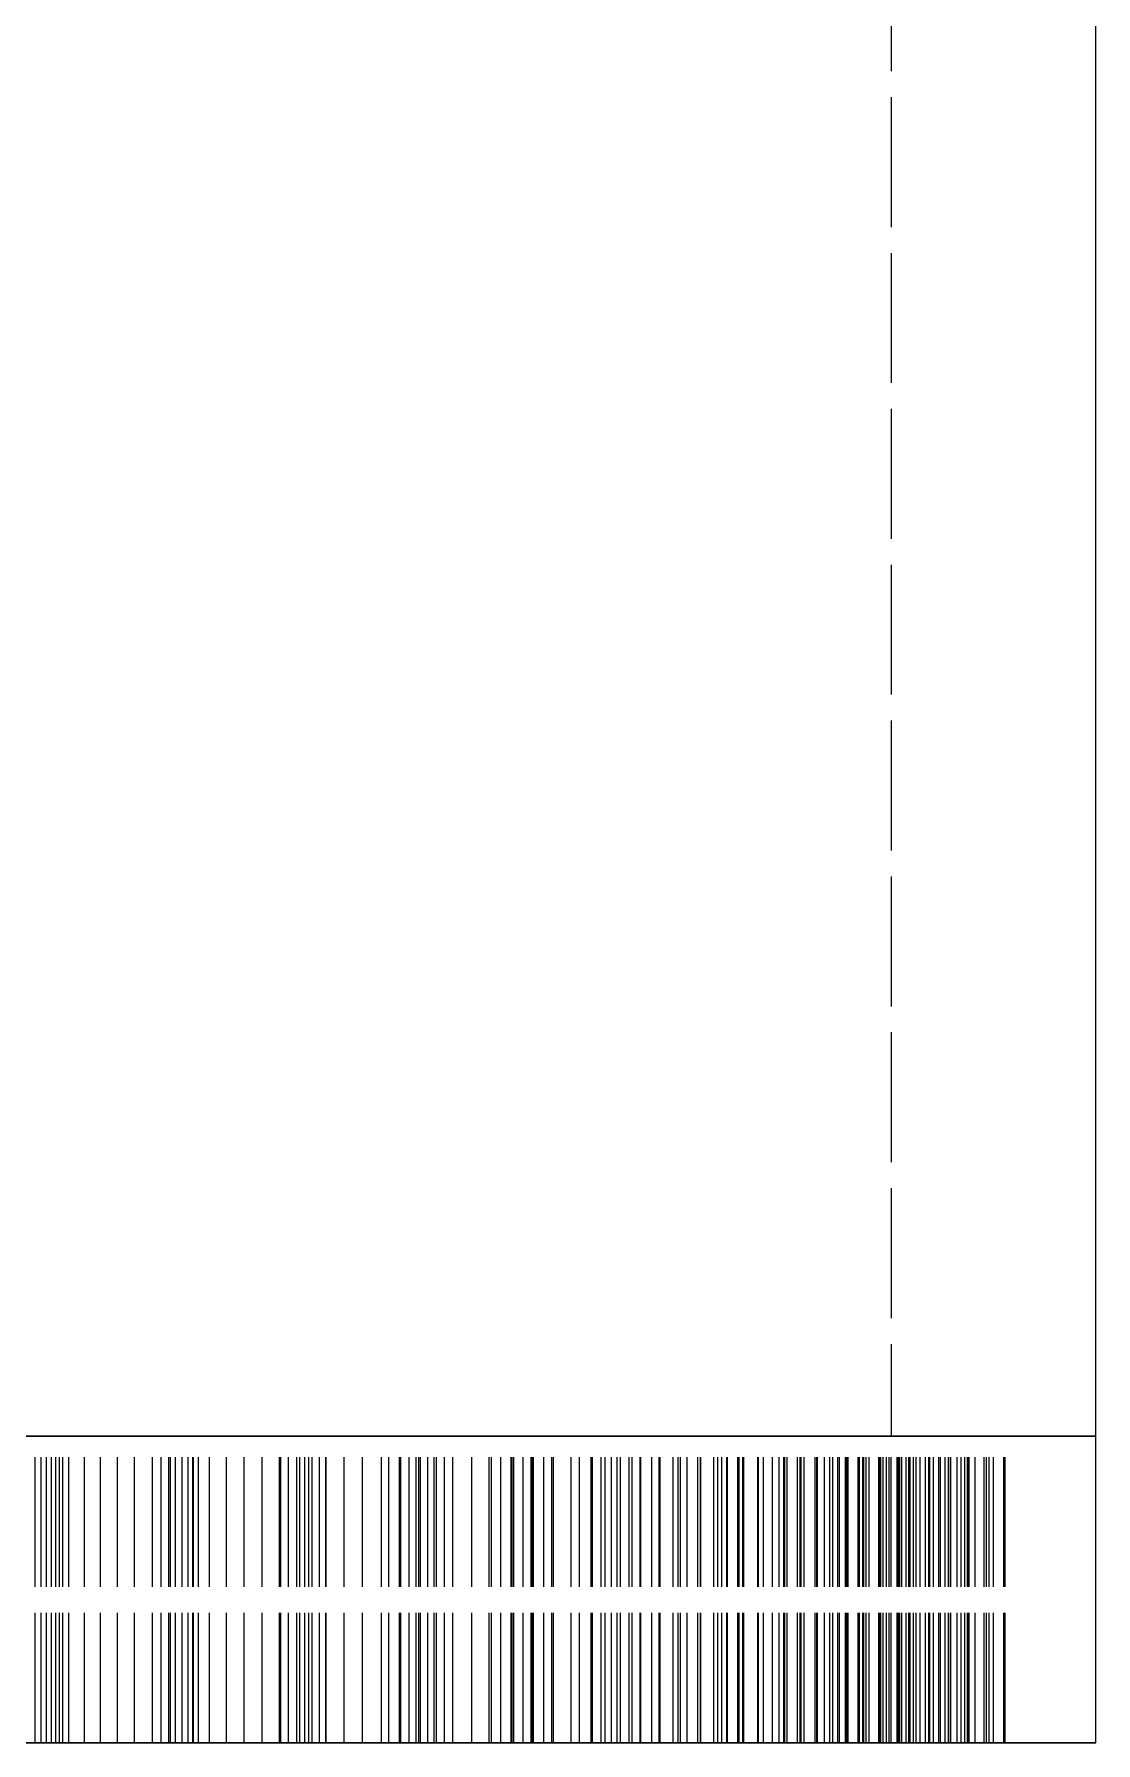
# Model space of a CAD drawing. Header units: millimetres. Extents: x -29 to 159, y -20 to 130.
# Drawn here: x 86.62 to 97, y 2 to 18.71 of the extents above; entities that cross this region are included whole.
import ezdxf

# ---------------------------------------------------------------- set-up
doc = ezdxf.new("R2010")
doc.units = ezdxf.units.MM
doc.linetypes.add('DASHED', pattern=[1.524, 1.27, -0.254])
doc.layers.add('HIDDEN', color=8, linetype='DASHED')
doc.layers.add('VISIBLE', color=7, linetype='CONTINUOUS')

msp = doc.modelspace()

# ---------------------------------------------------------------- linework, layer by layer
at = {"layer": 'HIDDEN'}
for points in [[(95, 44), (95, 5)], [(97, 5), (96.33333, 5), (95.66667, 5), (95, 5), (94.33333, 5), (93.66667, 5), (93, 5), (92.33333, 5), (91.66667, 5), (91, 5), (90.33333, 5), (89.66667, 5), (89, 5), (88.33333, 5), (87.66667, 5), (87, 5), (86.33333, 5)], [(97, 5), (96.33333, 5), (95.66667, 5), (95, 5), (94.33333, 5), (93.66667, 5), (93, 5), (92.33333, 5), (91.66667, 5), (91, 5), (90.33333, 5), (89.66667, 5), (89, 5), (88.33333, 5), (87.66667, 5), (87, 5), (86.33333, 5)], [(86.55556, 5), (86.85714, 5), (87.15873, 5), (87.46032, 5), (87.7619, 5), (88.06349, 5), (88.36508, 5), (88.66667, 5), (88.96825, 5), (89.26984, 5), (89.57143, 5), (89.87302, 5), (90.1746, 5), (90.47619, 5), (90.77778, 5), (91.07937, 5), (91.38095, 5), (91.68254, 5), (91.98413, 5), (92.28571, 5), (92.5873, 5), (92.88889, 5), (93.19048, 5), (93.49206, 5), (93.79365, 5), (94.09524, 5), (94.39683, 5), (94.69841, 5), (95, 5)], [(95, 5), (94.39683, 5), (93.79365, 5), (93.19048, 5), (92.5873, 5), (91.98413, 5), (91.38095, 5), (90.77778, 5), (90.1746, 5), (89.57143, 5), (88.96825, 5), (88.36508, 5), (87.7619, 5), (87.15873, 5), (86.55556, 5)], [(86.61153, 5), (86.89995, 5)], [(86.89995, 5), (86.61153, 5)], [(86.6872, 5), (86.62807, 5)], [(86.62807, 5), (86.95719, 5)], [(86.95719, 5), (86.62807, 5)], [(86.62807, 5), (86.6872, 5)], [(86.62807, 2), (86.62807, 5)], [(86.62807, 2), (86.62807, 5)], [(86.74036, 5), (86.6872, 5)], [(86.6872, 5), (86.74036, 5)], [(86.6872, 2), (86.6872, 5)], [(86.6872, 2), (86.6872, 5)], [(86.78797, 5), (86.74036, 5)], [(86.74036, 5), (86.78797, 5)], [(86.74036, 2), (86.74036, 5)], [(86.74036, 2), (86.74036, 5)], [(86.8303, 5), (86.78797, 5)], [(86.78797, 5), (86.8303, 5)], [(86.78797, 2), (86.78797, 5)], [(86.78797, 2), (86.78797, 5)], [(86.86757, 5), (86.8303, 5)], [(86.8303, 5), (86.86757, 5)], [(86.8303, 2), (86.8303, 5)], [(86.8303, 2), (86.8303, 5)], [(86.89995, 5), (86.86757, 5)], [(86.86757, 5), (86.89995, 5)], [(86.86757, 2), (86.86757, 5)], [(86.86757, 2), (86.86757, 5)], [(86.89995, 2), (86.89995, 5)], [(86.89995, 2), (86.89995, 5)], [(86.95719, 5), (87.11033, 5)], [(87.11033, 5), (86.95719, 5)], [(86.95719, 2), (86.95719, 5)], [(86.95719, 2), (86.95719, 5)], [(87.11033, 5), (87.26912, 5)], [(87.26912, 5), (87.11033, 5)], [(87.11033, 2), (87.11033, 5)], [(87.11033, 2), (87.11033, 5)], [(87.26912, 5), (87.4331, 5)], [(87.4331, 5), (87.26912, 5)], [(87.26912, 2), (87.26912, 5)], [(87.26912, 2), (87.26912, 5)], [(87.4331, 5), (87.60193, 5)], [(87.60193, 5), (87.4331, 5)], [(87.4331, 2), (87.4331, 5)], [(87.4331, 2), (87.4331, 5)], [(87.60193, 5), (87.77534, 5)], [(87.77534, 5), (87.60193, 5)], [(87.60193, 2), (87.60193, 5)], [(87.60193, 2), (87.60193, 5)], [(87.77534, 5), (87.9531, 5)], [(87.9531, 5), (87.77534, 5)], [(87.77534, 2), (87.77534, 5)], [(87.77534, 2), (87.77534, 5)], [(87.93483, 5), (87.86091, 5)], [(87.86091, 5), (88.17068, 5)], [(88.17068, 5), (87.86091, 5)], [(87.86091, 5), (87.93483, 5)], [(87.86091, 2), (87.86091, 5)], [(87.86091, 2), (87.86091, 5)], [(88.00311, 5), (87.93483, 5)], [(87.93483, 5), (88.00311, 5)], [(87.93483, 2), (87.93483, 5)], [(87.93483, 2), (87.93483, 5)], [(87.9531, 5), (88.22591, 5)], [(88.22591, 5), (87.9531, 5)], [(87.9531, 2), (87.9531, 5)], [(87.9531, 2), (87.9531, 5)], [(88.06613, 5), (88.00311, 5)], [(88.00311, 5), (88.06613, 5)], [(88.00311, 2), (88.00311, 5)], [(88.00311, 2), (88.00311, 5)], [(88.12414, 5), (88.06613, 5)], [(88.06613, 5), (88.12414, 5)], [(88.06613, 2), (88.06613, 5)], [(88.06613, 2), (88.06613, 5)], [(88.17735, 5), (88.12414, 5)], [(88.12414, 5), (88.17735, 5)], [(88.12414, 2), (88.12414, 5)], [(88.12414, 2), (88.12414, 5)], [(88.17068, 5), (88.33309, 5)], [(88.33309, 5), (88.17068, 5)], [(88.17068, 2), (88.17068, 5)], [(88.17068, 2), (88.17068, 5)], [(88.22591, 5), (88.17735, 5)], [(88.17735, 5), (88.22591, 5)], [(88.17735, 2), (88.17735, 5)], [(88.17735, 2), (88.17735, 5)], [(88.22591, 2), (88.22591, 5)], [(88.22591, 2), (88.22591, 5)], [(88.33309, 5), (88.50078, 5)], [(88.50078, 5), (88.33309, 5)], [(88.33309, 2), (88.33309, 5)], [(88.33309, 2), (88.33309, 5)], [(88.50078, 5), (88.67333, 5)], [(88.67333, 5), (88.50078, 5)], [(88.50078, 2), (88.50078, 5)], [(88.50078, 2), (88.50078, 5)], [(88.67333, 5), (88.85041, 5)], [(88.85041, 5), (88.67333, 5)], [(88.67333, 2), (88.67333, 5)], [(88.67333, 2), (88.67333, 5)], [(88.85041, 5), (89.03176, 5)], [(89.03176, 5), (88.85041, 5)], [(88.85041, 2), (88.85041, 5)], [(88.85041, 2), (88.85041, 5)], [(89.10505, 5), (89.01682, 5)], [(89.01682, 5), (89.30524, 5)], [(89.30524, 5), (89.01682, 5)], [(89.01682, 5), (89.10505, 5)], [(89.01682, 2), (89.01682, 5)], [(89.01682, 2), (89.01682, 5)], [(89.03176, 5), (89.21715, 5)], [(89.21715, 5), (89.03176, 5)], [(89.03176, 2), (89.03176, 5)], [(89.03176, 2), (89.03176, 5)], [(89.18801, 5), (89.10505, 5)], [(89.10505, 5), (89.18801, 5)], [(89.10505, 2), (89.10505, 5)], [(89.10505, 2), (89.10505, 5)], [(89.26603, 5), (89.18801, 5)], [(89.18801, 5), (89.26603, 5)], [(89.18801, 2), (89.18801, 5)], [(89.18801, 2), (89.18801, 5)], [(89.21715, 5), (89.47258, 5)], [(89.47258, 5), (89.21715, 5)], [(89.21715, 2), (89.21715, 5)], [(89.21715, 2), (89.21715, 5)], [(89.33935, 5), (89.26603, 5)], [(89.26603, 5), (89.33935, 5)], [(89.26603, 2), (89.26603, 5)], [(89.26603, 2), (89.26603, 5)], [(89.30524, 5), (89.47586, 5)], [(89.47586, 5), (89.30524, 5)], [(89.30524, 2), (89.30524, 5)], [(89.30524, 2), (89.30524, 5)], [(89.40816, 5), (89.33935, 5)], [(89.33935, 5), (89.40816, 5)], [(89.33935, 2), (89.33935, 5)], [(89.33935, 2), (89.33935, 5)], [(89.47258, 5), (89.40816, 5)], [(89.40816, 5), (89.47258, 5)], [(89.40816, 2), (89.40816, 5)], [(89.40816, 2), (89.40816, 5)], [(89.47258, 2), (89.47258, 5)], [(89.47258, 2), (89.47258, 5)], [(89.47586, 5), (89.65137, 5)], [(89.65137, 5), (89.47586, 5)], [(89.47586, 2), (89.47586, 5)], [(89.47586, 2), (89.47586, 5)], [(89.65137, 5), (89.83137, 5)], [(89.83137, 5), (89.65137, 5)], [(89.65137, 2), (89.65137, 5)], [(89.65137, 2), (89.65137, 5)], [(89.83137, 5), (90.01555, 5)], [(90.01555, 5), (89.83137, 5)], [(89.83137, 2), (89.83137, 5)], [(89.83137, 2), (89.83137, 5)], [(90.01555, 5), (90.20366, 5)], [(90.20366, 5), (90.01555, 5)], [(90.01555, 2), (90.01555, 5)], [(90.01555, 2), (90.01555, 5)], [(90.19029, 5), (90.08832, 5)], [(90.08832, 5), (90.35351, 5)], [(90.35351, 5), (90.08832, 5)], [(90.08832, 5), (90.19029, 5)], [(90.08832, 2), (90.08832, 5)], [(90.08832, 2), (90.08832, 5)], [(90.28738, 5), (90.19029, 5)], [(90.19029, 5), (90.28738, 5)], [(90.19029, 2), (90.19029, 5)], [(90.19029, 2), (90.19029, 5)], [(90.20366, 5), (90.39548, 5)], [(90.39548, 5), (90.20366, 5)], [(90.20366, 2), (90.20366, 5)], [(90.20366, 2), (90.20366, 5)], [(90.37989, 5), (90.28738, 5)], [(90.28738, 5), (90.37989, 5)], [(90.28738, 2), (90.28738, 5)], [(90.28738, 2), (90.28738, 5)], [(90.35351, 5), (90.53123, 5)], [(90.53123, 5), (90.35351, 5)], [(90.35351, 2), (90.35351, 5)], [(90.35351, 2), (90.35351, 5)], [(90.46805, 5), (90.37989, 5)], [(90.37989, 5), (90.46805, 5)], [(90.37989, 2), (90.37989, 5)], [(90.37989, 2), (90.37989, 5)], [(90.39548, 5), (90.63187, 5)], [(90.63187, 5), (90.39548, 5)], [(90.39548, 2), (90.39548, 5)], [(90.39548, 2), (90.39548, 5)], [(90.552, 5), (90.46805, 5)], [(90.46805, 5), (90.552, 5)], [(90.46805, 2), (90.46805, 5)], [(90.46805, 2), (90.46805, 5)], [(90.53123, 5), (90.71343, 5)], [(90.71343, 5), (90.53123, 5)], [(90.53123, 2), (90.53123, 5)], [(90.53123, 2), (90.53123, 5)], [(90.63187, 5), (90.552, 5)], [(90.552, 5), (90.63187, 5)], [(90.552, 2), (90.552, 5)], [(90.552, 2), (90.552, 5)], [(90.63187, 2), (90.63187, 5)], [(90.63187, 2), (90.63187, 5)], [(90.71343, 5), (90.89971, 5)], [(90.89971, 5), (90.71343, 5)], [(90.71343, 2), (90.71343, 5)], [(90.71343, 2), (90.71343, 5)], [(90.89971, 5), (91.08979, 5)], [(91.08979, 5), (90.89971, 5)], [(90.89971, 2), (90.89971, 5)], [(90.89971, 2), (90.89971, 5)], [(91.1835, 5), (91.06845, 5)], [(91.06845, 5), (91.30869, 5)], [(91.30869, 5), (91.06845, 5)], [(91.06845, 5), (91.1835, 5)], [(91.06845, 2), (91.06845, 5)], [(91.06845, 2), (91.06845, 5)], [(91.08979, 5), (91.28344, 5)], [(91.28344, 5), (91.08979, 5)], [(91.08979, 2), (91.08979, 5)], [(91.08979, 2), (91.08979, 5)], [(91.29409, 5), (91.1835, 5)], [(91.1835, 5), (91.29409, 5)], [(91.1835, 2), (91.1835, 5)], [(91.1835, 2), (91.1835, 5)], [(91.28344, 5), (91.48045, 5)], [(91.48045, 5), (91.28344, 5)], [(91.28344, 2), (91.28344, 5)], [(91.28344, 2), (91.28344, 5)], [(91.4005, 5), (91.29409, 5)], [(91.29409, 5), (91.4005, 5)], [(91.29409, 2), (91.29409, 5)], [(91.29409, 2), (91.29409, 5)], [(91.30869, 5), (91.49237, 5)], [(91.49237, 5), (91.30869, 5)], [(91.30869, 2), (91.30869, 5)], [(91.30869, 2), (91.30869, 5)], [(91.50292, 5), (91.4005, 5)], [(91.4005, 5), (91.50292, 5)], [(91.4005, 2), (91.4005, 5)], [(91.4005, 2), (91.4005, 5)], [(91.48045, 5), (91.69628, 5)], [(91.69628, 5), (91.48045, 5)], [(91.48045, 2), (91.48045, 5)], [(91.48045, 2), (91.48045, 5)], [(91.49237, 5), (91.68006, 5)], [(91.68006, 5), (91.49237, 5)], [(91.49237, 2), (91.49237, 5)], [(91.49237, 2), (91.49237, 5)], [(91.60148, 5), (91.50292, 5)], [(91.50292, 5), (91.60148, 5)], [(91.50292, 2), (91.50292, 5)], [(91.50292, 2), (91.50292, 5)], [(91.69628, 5), (91.60148, 5)], [(91.60148, 5), (91.69628, 5)], [(91.60148, 2), (91.60148, 5)], [(91.60148, 2), (91.60148, 5)], [(91.68006, 5), (91.87142, 5)], [(91.87142, 5), (91.68006, 5)], [(91.68006, 2), (91.68006, 5)], [(91.68006, 2), (91.68006, 5)], [(91.69628, 2), (91.69628, 5)], [(91.69628, 2), (91.69628, 5)], [(91.87142, 5), (92.06617, 5)], [(92.06617, 5), (91.87142, 5)], [(91.87142, 2), (91.87142, 5)], [(91.87142, 2), (91.87142, 5)], [(92.07823, 5), (91.95085, 5)], [(91.95085, 5), (92.16459, 5)], [(92.16459, 5), (91.95085, 5)], [(91.95085, 5), (92.07823, 5)], [(91.95085, 2), (91.95085, 5)], [(91.95085, 2), (91.95085, 5)], [(92.06617, 5), (92.26411, 5)], [(92.26411, 5), (92.06617, 5)], [(92.06617, 2), (92.06617, 5)], [(92.06617, 2), (92.06617, 5)], [(92.20161, 5), (92.07823, 5)], [(92.07823, 5), (92.20161, 5)], [(92.07823, 2), (92.07823, 5)], [(92.07823, 2), (92.07823, 5)], [(92.16459, 5), (92.35303, 5)], [(92.35303, 5), (92.16459, 5)], [(92.16459, 2), (92.16459, 5)], [(92.16459, 2), (92.16459, 5)], [(92.32123, 5), (92.20161, 5)], [(92.20161, 5), (92.32123, 5)], [(92.20161, 2), (92.20161, 5)], [(92.20161, 2), (92.20161, 5)], [(92.26411, 5), (92.46503, 5)], [(92.46503, 5), (92.26411, 5)], [(92.26411, 2), (92.26411, 5)], [(92.26411, 2), (92.26411, 5)], [(92.43724, 5), (92.32123, 5)], [(92.32123, 5), (92.43724, 5)], [(92.32123, 2), (92.32123, 5)], [(92.32123, 2), (92.32123, 5)], [(92.35303, 5), (92.545, 5)], [(92.545, 5), (92.35303, 5)], [(92.35303, 2), (92.35303, 5)], [(92.35303, 2), (92.35303, 5)], [(92.54977, 5), (92.43724, 5)], [(92.43724, 5), (92.54977, 5)], [(92.43724, 2), (92.43724, 5)], [(92.43724, 2), (92.43724, 5)], [(92.46503, 5), (92.65888, 5)], [(92.65888, 5), (92.46503, 5)], [(92.46503, 2), (92.46503, 5)], [(92.46503, 2), (92.46503, 5)], [(92.545, 5), (92.74019, 5)], [(92.74019, 5), (92.545, 5)], [(92.545, 2), (92.545, 5)], [(92.545, 2), (92.545, 5)], [(92.65888, 5), (92.54977, 5)], [(92.54977, 5), (92.65888, 5)], [(92.54977, 2), (92.54977, 5)], [(92.54977, 2), (92.54977, 5)], [(92.65888, 2), (92.65888, 5)], [(92.65888, 2), (92.65888, 5)], [(92.86869, 5), (92.72981, 5)], [(92.72981, 5), (92.91566, 5)], [(92.91566, 5), (92.72981, 5)], [(92.72981, 5), (92.86869, 5)], [(92.72981, 2), (92.72981, 5)], [(92.72981, 2), (92.72981, 5)], [(92.74019, 5), (92.93836, 5)], [(92.93836, 5), (92.74019, 5)], [(92.74019, 2), (92.74019, 5)], [(92.74019, 2), (92.74019, 5)], [(93.00406, 5), (92.86869, 5)], [(92.86869, 5), (93.00406, 5)], [(92.86869, 2), (92.86869, 5)], [(92.86869, 2), (92.86869, 5)], [(92.91566, 5), (93.10763, 5)], [(93.10763, 5), (92.91566, 5)], [(92.91566, 2), (92.91566, 5)], [(92.91566, 2), (92.91566, 5)], [(92.93836, 5), (93.13929, 5)], [(93.13929, 5), (92.93836, 5)], [(92.93836, 2), (92.93836, 5)], [(92.93836, 2), (92.93836, 5)], [(93.13611, 5), (93.00406, 5)], [(93.00406, 5), (93.13611, 5)], [(93.00406, 2), (93.00406, 5)], [(93.00406, 2), (93.00406, 5)], [(93.10763, 5), (93.30264, 5)], [(93.30264, 5), (93.10763, 5)], [(93.10763, 2), (93.10763, 5)], [(93.10763, 2), (93.10763, 5)], [(93.26497, 5), (93.13611, 5)], [(93.13611, 5), (93.26497, 5)], [(93.13611, 2), (93.13611, 5)], [(93.13611, 2), (93.13611, 5)], [(93.13929, 5), (93.34282, 5)], [(93.34282, 5), (93.13929, 5)], [(93.13929, 2), (93.13929, 5)], [(93.13929, 2), (93.13929, 5)], [(93.39072, 5), (93.26497, 5)], [(93.26497, 5), (93.39072, 5)], [(93.26497, 2), (93.26497, 5)], [(93.26497, 2), (93.26497, 5)], [(93.30264, 5), (93.5004, 5)], [(93.5004, 5), (93.30264, 5)], [(93.30264, 2), (93.30264, 5)], [(93.30264, 2), (93.30264, 5)], [(93.34282, 5), (93.51345, 5)], [(93.51345, 5), (93.34282, 5)], [(93.34282, 2), (93.34282, 5)], [(93.34282, 2), (93.34282, 5)], [(93.51345, 5), (93.39072, 5)], [(93.39072, 5), (93.51345, 5)], [(93.39072, 2), (93.39072, 5)], [(93.39072, 2), (93.39072, 5)], [(93.54976, 5), (93.40026, 5)], [(93.40026, 5), (93.55702, 5)], [(93.55702, 5), (93.40026, 5)], [(93.40026, 5), (93.54976, 5)], [(93.40026, 2), (93.40026, 5)], [(93.40026, 2), (93.40026, 5)], [(93.5004, 5), (93.70069, 5)], [(93.70069, 5), (93.5004, 5)], [(93.5004, 2), (93.5004, 5)], [(93.5004, 2), (93.5004, 5)], [(93.51345, 2), (93.51345, 5)], [(93.51345, 2), (93.51345, 5)], [(93.69624, 5), (93.54976, 5)], [(93.54976, 5), (93.69624, 5)], [(93.54976, 2), (93.54976, 5)], [(93.54976, 2), (93.54976, 5)], [(93.55702, 5), (93.75129, 5)], [(93.75129, 5), (93.55702, 5)], [(93.55702, 2), (93.55702, 5)], [(93.55702, 2), (93.55702, 5)], [(93.83986, 5), (93.69624, 5)], [(93.69624, 5), (93.83986, 5)], [(93.69624, 2), (93.69624, 5)], [(93.69624, 2), (93.69624, 5)], [(93.70069, 5), (93.90332, 5)], [(93.90332, 5), (93.70069, 5)], [(93.70069, 2), (93.70069, 5)], [(93.70069, 2), (93.70069, 5)], [(93.75129, 5), (93.94807, 5)], [(93.94807, 5), (93.75129, 5)], [(93.75129, 2), (93.75129, 5)], [(93.75129, 2), (93.75129, 5)], [(93.98072, 5), (93.83986, 5)], [(93.83986, 5), (93.98072, 5)], [(93.83986, 2), (93.83986, 5)], [(93.83986, 2), (93.83986, 5)], [(93.90332, 5), (94.10814, 5)], [(94.10814, 5), (93.90332, 5)], [(93.90332, 2), (93.90332, 5)], [(93.90332, 2), (93.90332, 5)], [(93.94807, 5), (94.14711, 5)], [(94.14711, 5), (93.94807, 5)], [(93.94807, 2), (93.94807, 5)], [(93.94807, 2), (93.94807, 5)], [(94.117, 5), (93.95787, 5)], [(93.95787, 5), (94.08451, 5)], [(94.08451, 5), (93.95787, 5)], [(93.95787, 5), (94.117, 5)], [(93.95787, 2), (93.95787, 5)], [(93.95787, 2), (93.95787, 5)], [(94.1189, 5), (93.98072, 5)], [(93.98072, 5), (94.1189, 5)], [(93.98072, 2), (93.98072, 5)], [(93.98072, 2), (93.98072, 5)], [(94.08451, 5), (94.27982, 5)], [(94.27982, 5), (94.08451, 5)], [(94.08451, 2), (94.08451, 5)], [(94.08451, 2), (94.08451, 5)], [(94.10814, 5), (94.25443, 5)], [(94.25443, 5), (94.10814, 5)], [(94.10814, 2), (94.10814, 5)], [(94.10814, 2), (94.10814, 5)], [(94.27364, 5), (94.117, 5)], [(94.117, 5), (94.27364, 5)], [(94.117, 2), (94.117, 5)], [(94.117, 2), (94.117, 5)], [(94.25443, 5), (94.1189, 5)], [(94.1189, 5), (94.25443, 5)], [(94.1189, 2), (94.1189, 5)], [(94.1189, 2), (94.1189, 5)], [(94.14711, 5), (94.34823, 5)], [(94.34823, 5), (94.14711, 5)], [(94.14711, 2), (94.14711, 5)], [(94.14711, 2), (94.14711, 5)], [(94.25443, 2), (94.25443, 5)], [(94.25443, 2), (94.25443, 5)], [(94.4279, 5), (94.27364, 5)], [(94.27364, 5), (94.4279, 5)], [(94.27364, 2), (94.27364, 5)], [(94.27364, 2), (94.27364, 5)], [(94.27982, 5), (94.47709, 5)], [(94.47709, 5), (94.27982, 5)], [(94.27982, 2), (94.27982, 5)], [(94.27982, 2), (94.27982, 5)], [(94.34823, 5), (94.55124, 5)], [(94.55124, 5), (94.34823, 5)], [(94.34823, 2), (94.34823, 5)], [(94.34823, 2), (94.34823, 5)], [(94.56675, 5), (94.39902, 5)], [(94.39902, 5), (94.49473, 5)], [(94.49473, 5), (94.39902, 5)], [(94.39902, 5), (94.56675, 5)], [(94.39902, 2), (94.39902, 5)], [(94.39902, 2), (94.39902, 5)], [(94.57986, 5), (94.4279, 5)], [(94.4279, 5), (94.57986, 5)], [(94.4279, 2), (94.4279, 5)], [(94.4279, 2), (94.4279, 5)], [(94.47709, 5), (94.67614, 5)], [(94.67614, 5), (94.47709, 5)], [(94.47709, 2), (94.47709, 5)], [(94.47709, 2), (94.47709, 5)], [(94.49473, 5), (94.6898, 5)], [(94.6898, 5), (94.49473, 5)], [(94.49473, 2), (94.49473, 5)], [(94.49473, 2), (94.49473, 5)], [(94.55124, 5), (94.75602, 5)], [(94.75602, 5), (94.55124, 5)], [(94.55124, 2), (94.55124, 5)], [(94.55124, 2), (94.55124, 5)], [(94.73253, 5), (94.56675, 5)], [(94.56675, 5), (94.73253, 5)], [(94.56675, 2), (94.56675, 5)], [(94.56675, 2), (94.56675, 5)], [(94.72956, 5), (94.57986, 5)], [(94.57986, 5), (94.72956, 5)], [(94.57986, 2), (94.57986, 5)], [(94.57986, 2), (94.57986, 5)], [(94.67614, 5), (94.87677, 5)], [(94.87677, 5), (94.67614, 5)], [(94.67614, 2), (94.67614, 5)], [(94.67614, 2), (94.67614, 5)], [(94.6898, 5), (94.88629, 5)], [(94.88629, 5), (94.6898, 5)], [(94.6898, 2), (94.6898, 5)], [(94.6898, 2), (94.6898, 5)], [(94.89609, 5), (94.72084, 5)], [(94.72084, 5), (94.78499, 5)], [(94.78499, 5), (94.72084, 5)], [(94.72084, 5), (94.89609, 5)], [(94.72084, 2), (94.72084, 5)], [(94.72084, 2), (94.72084, 5)], [(94.87703, 5), (94.72956, 5)], [(94.72956, 5), (94.87703, 5)], [(94.72956, 2), (94.72956, 5)], [(94.72956, 2), (94.72956, 5)], [(94.89644, 5), (94.73253, 5)], [(94.73253, 5), (94.89644, 5)], [(94.73253, 2), (94.73253, 5)], [(94.73253, 2), (94.73253, 5)], [(94.75602, 5), (94.87703, 5)], [(94.87703, 5), (94.75602, 5)], [(94.75602, 2), (94.75602, 5)], [(94.75602, 2), (94.75602, 5)], [(94.78499, 5), (94.97856, 5)], [(94.97856, 5), (94.78499, 5)], [(94.78499, 2), (94.78499, 5)], [(94.78499, 2), (94.78499, 5)], [(94.87677, 5), (95.07885, 5)], [(95.07885, 5), (94.87677, 5)], [(94.87677, 2), (94.87677, 5)], [(94.87677, 2), (94.87677, 5)], [(94.87703, 2), (94.87703, 5)], [(94.87703, 2), (94.87703, 5)], [(94.88629, 5), (95.08404, 5)], [(95.08404, 5), (94.88629, 5)], [(94.88629, 2), (94.88629, 5)], [(94.88629, 2), (94.88629, 5)], [(95.06994, 5), (94.89609, 5)], [(94.89609, 5), (95.06994, 5)], [(94.89609, 2), (94.89609, 5)], [(94.89609, 2), (94.89609, 5)], [(95.05851, 5), (94.89644, 5)], [(94.89644, 5), (95.05851, 5)], [(94.89644, 2), (94.89644, 5)], [(94.89644, 2), (94.89644, 5)], [(95.10288, 5), (94.92125, 5)], [(94.92125, 5), (94.95343, 5)], [(94.95343, 5), (94.92125, 5)], [(94.92125, 5), (95.10288, 5)], [(94.92125, 2), (94.92125, 5)], [(94.92125, 2), (94.92125, 5)], [(94.95343, 5), (95.14425, 5)], [(95.14425, 5), (94.95343, 5)], [(94.95343, 2), (94.95343, 5)], [(94.95343, 2), (94.95343, 5)], [(94.97856, 5), (95.173, 5)], [(95.173, 5), (94.97856, 5)], [(94.97856, 2), (94.97856, 5)], [(94.97856, 2), (94.97856, 5)], [(95.18578, 5), (94.99895, 5)], [(94.99895, 5), (95.18578, 5)], [(94.99895, 2), (94.99895, 5)], [(94.99895, 2), (94.99895, 5)], [(95.21876, 5), (95.05851, 5)], [(95.05851, 5), (95.21876, 5)], [(95.05851, 2), (95.05851, 5)], [(95.05851, 2), (95.05851, 5)], [(95.24242, 5), (95.06994, 5)], [(95.06994, 5), (95.24242, 5)], [(95.06994, 2), (95.06994, 5)], [(95.06994, 2), (95.06994, 5)], [(95.07885, 5), (95.28226, 5)], [(95.28226, 5), (95.07885, 5)], [(95.07885, 2), (95.07885, 5)], [(95.07885, 2), (95.07885, 5)], [(95.08404, 5), (95.28289, 5)], [(95.28289, 5), (95.08404, 5)], [(95.08404, 2), (95.08404, 5)], [(95.08404, 2), (95.08404, 5)], [(95.28367, 5), (95.10288, 5)], [(95.10288, 5), (95.28367, 5)], [(95.10288, 2), (95.10288, 5)], [(95.10288, 2), (95.10288, 5)], [(95.14425, 5), (95.33537, 5)], [(95.33537, 5), (95.14425, 5)], [(95.14425, 2), (95.14425, 5)], [(95.14425, 2), (95.14425, 5)], [(95.173, 5), (95.36817, 5)], [(95.36817, 5), (95.173, 5)], [(95.173, 2), (95.173, 5)], [(95.173, 2), (95.173, 5)], [(95.37234, 5), (95.18578, 5)], [(95.18578, 5), (95.37234, 5)], [(95.18578, 2), (95.18578, 5)], [(95.18578, 2), (95.18578, 5)], [(95.3772, 5), (95.21876, 5)], [(95.21876, 5), (95.3772, 5)], [(95.21876, 2), (95.21876, 5)], [(95.21876, 2), (95.21876, 5)], [(95.41355, 5), (95.24242, 5)], [(95.24242, 5), (95.41355, 5)], [(95.24242, 2), (95.24242, 5)], [(95.24242, 2), (95.24242, 5)], [(95.28226, 5), (95.3772, 5)], [(95.3772, 5), (95.28226, 5)], [(95.28226, 2), (95.28226, 5)], [(95.28226, 2), (95.28226, 5)], [(95.28289, 5), (95.48273, 5)], [(95.48273, 5), (95.28289, 5)], [(95.28289, 2), (95.28289, 5)], [(95.28289, 2), (95.28289, 5)], [(95.46361, 5), (95.28367, 5)], [(95.28367, 5), (95.46361, 5)], [(95.28367, 2), (95.28367, 5)], [(95.28367, 2), (95.28367, 5)], [(95.33537, 5), (95.52669, 5)], [(95.52669, 5), (95.33537, 5)], [(95.33537, 2), (95.33537, 5)], [(95.33537, 2), (95.33537, 5)], [(95.36817, 5), (95.56395, 5)], [(95.56395, 5), (95.36817, 5)], [(95.36817, 2), (95.36817, 5)], [(95.36817, 2), (95.36817, 5)], [(95.55857, 5), (95.37234, 5)], [(95.37234, 5), (95.55857, 5)], [(95.37234, 2), (95.37234, 5)], [(95.37234, 2), (95.37234, 5)], [(95.3772, 2), (95.3772, 5)], [(95.3772, 2), (95.3772, 5)], [(95.58332, 5), (95.41355, 5)], [(95.41355, 5), (95.58332, 5)], [(95.41355, 2), (95.41355, 5)], [(95.41355, 2), (95.41355, 5)], [(95.64269, 5), (95.46361, 5)], [(95.46361, 5), (95.64269, 5)], [(95.46361, 2), (95.46361, 5)], [(95.46361, 2), (95.46361, 5)], [(95.48273, 5), (95.68345, 5)], [(95.68345, 5), (95.48273, 5)], [(95.48273, 2), (95.48273, 5)], [(95.48273, 2), (95.48273, 5)], [(95.52669, 5), (95.71813, 5)], [(95.71813, 5), (95.52669, 5)], [(95.52669, 2), (95.52669, 5)], [(95.52669, 2), (95.52669, 5)], [(95.74444, 5), (95.55857, 5)], [(95.55857, 5), (95.74444, 5)], [(95.55857, 2), (95.55857, 5)], [(95.55857, 2), (95.55857, 5)], [(95.56395, 5), (95.76025, 5)], [(95.76025, 5), (95.56395, 5)], [(95.56395, 2), (95.56395, 5)], [(95.56395, 2), (95.56395, 5)], [(95.75171, 5), (95.58332, 5)], [(95.58332, 5), (95.75171, 5)], [(95.58332, 2), (95.58332, 5)], [(95.58332, 2), (95.58332, 5)], [(95.82087, 5), (95.64269, 5)], [(95.64269, 5), (95.82087, 5)], [(95.64269, 2), (95.64269, 5)], [(95.64269, 2), (95.64269, 5)], [(95.68345, 5), (95.75171, 5)], [(95.75171, 5), (95.68345, 5)], [(95.68345, 2), (95.68345, 5)], [(95.68345, 2), (95.68345, 5)], [(95.71813, 5), (95.90962, 5)], [(95.90962, 5), (95.71813, 5)], [(95.71813, 2), (95.71813, 5)], [(95.71813, 2), (95.71813, 5)], [(95.92987, 5), (95.74444, 5)], [(95.74444, 5), (95.92987, 5)], [(95.74444, 2), (95.74444, 5)], [(95.74444, 2), (95.74444, 5)], [(95.75171, 2), (95.75171, 5)], [(95.75171, 2), (95.75171, 5)], [(95.76025, 5), (95.95698, 5)], [(95.95698, 5), (95.76025, 5)], [(95.76025, 2), (95.76025, 5)], [(95.76025, 2), (95.76025, 5)], [(95.99811, 5), (95.82087, 5)], [(95.82087, 5), (95.99811, 5)], [(95.82087, 2), (95.82087, 5)], [(95.82087, 2), (95.82087, 5)], [(95.90962, 5), (96.10109, 5)], [(96.10109, 5), (95.90962, 5)], [(95.90962, 2), (95.90962, 5)], [(95.90962, 2), (95.90962, 5)], [(96.11483, 5), (95.92987, 5)], [(95.92987, 5), (96.11483, 5)], [(95.92987, 2), (95.92987, 5)], [(95.92987, 2), (95.92987, 5)], [(95.95698, 5), (95.99811, 5)], [(95.99811, 5), (95.95698, 5)], [(95.95698, 2), (95.95698, 5)], [(95.95698, 2), (95.95698, 5)], [(95.99811, 2), (95.99811, 5)], [(95.99811, 2), (95.99811, 5)], [(96.10109, 5), (96.11483, 5)], [(96.11483, 5), (96.10109, 5)], [(96.10109, 2), (96.10109, 5)], [(96.10109, 2), (96.10109, 5)], [(96.11483, 2), (96.11483, 5)], [(96.11483, 2), (96.11483, 5)], [(97, 2), (96.33333, 2), (95.66667, 2), (95, 2), (94.33333, 2), (93.66667, 2), (93, 2), (92.33333, 2), (91.66667, 2), (91, 2), (90.33333, 2), (89.66667, 2), (89, 2), (88.33333, 2), (87.66667, 2), (87, 2), (86.33333, 2)], [(86.61153, 2), (86.89995, 2)], [(86.89995, 2), (86.61153, 2)], [(86.6872, 2), (86.62807, 2)], [(86.62807, 2), (86.95719, 2)], [(86.95719, 2), (86.62807, 2)], [(86.62807, 2), (86.6872, 2)], [(86.74036, 2), (86.6872, 2)], [(86.6872, 2), (86.74036, 2)], [(86.78797, 2), (86.74036, 2)], [(86.74036, 2), (86.78797, 2)], [(86.8303, 2), (86.78797, 2)], [(86.78797, 2), (86.8303, 2)], [(86.86757, 2), (86.8303, 2)], [(86.8303, 2), (86.86757, 2)], [(86.89995, 2), (86.86757, 2)], [(86.86757, 2), (86.89995, 2)], [(86.95719, 2), (87.11033, 2)], [(87.11033, 2), (86.95719, 2)], [(87.11033, 2), (87.26912, 2)], [(87.26912, 2), (87.11033, 2)], [(87.26912, 2), (87.4331, 2)], [(87.4331, 2), (87.26912, 2)], [(87.4331, 2), (87.60193, 2)], [(87.60193, 2), (87.4331, 2)], [(87.60193, 2), (87.77534, 2)], [(87.77534, 2), (87.60193, 2)], [(87.77534, 2), (87.9531, 2)], [(87.9531, 2), (87.77534, 2)], [(87.93483, 2), (87.86091, 2)], [(87.86091, 2), (88.17068, 2)], [(88.17068, 2), (87.86091, 2)], [(87.86091, 2), (87.93483, 2)], [(88.00311, 2), (87.93483, 2)], [(87.93483, 2), (88.00311, 2)], [(87.9531, 2), (88.22591, 2)], [(88.22591, 2), (87.9531, 2)], [(88.06613, 2), (88.00311, 2)], [(88.00311, 2), (88.06613, 2)], [(88.12414, 2), (88.06613, 2)], [(88.06613, 2), (88.12414, 2)], [(88.17735, 2), (88.12414, 2)], [(88.12414, 2), (88.17735, 2)], [(88.17068, 2), (88.33309, 2)], [(88.33309, 2), (88.17068, 2)], [(88.22591, 2), (88.17735, 2)], [(88.17735, 2), (88.22591, 2)], [(88.33309, 2), (88.50078, 2)], [(88.50078, 2), (88.33309, 2)], [(88.50078, 2), (88.67333, 2)], [(88.67333, 2), (88.50078, 2)], [(88.67333, 2), (88.85041, 2)], [(88.85041, 2), (88.67333, 2)], [(88.85041, 2), (89.03176, 2)], [(89.03176, 2), (88.85041, 2)], [(89.10505, 2), (89.01682, 2)], [(89.01682, 2), (89.30524, 2)], [(89.30524, 2), (89.01682, 2)], [(89.01682, 2), (89.10505, 2)], [(89.03176, 2), (89.21715, 2)], [(89.21715, 2), (89.03176, 2)], [(89.18801, 2), (89.10505, 2)], [(89.10505, 2), (89.18801, 2)], [(89.26603, 2), (89.18801, 2)], [(89.18801, 2), (89.26603, 2)], [(89.21715, 2), (89.47258, 2)], [(89.47258, 2), (89.21715, 2)], [(89.33935, 2), (89.26603, 2)], [(89.26603, 2), (89.33935, 2)], [(89.30524, 2), (89.47586, 2)], [(89.47586, 2), (89.30524, 2)], [(89.40816, 2), (89.33935, 2)], [(89.33935, 2), (89.40816, 2)], [(89.47258, 2), (89.40816, 2)], [(89.40816, 2), (89.47258, 2)], [(89.47586, 2), (89.65137, 2)], [(89.65137, 2), (89.47586, 2)], [(89.65137, 2), (89.83137, 2)], [(89.83137, 2), (89.65137, 2)], [(89.83137, 2), (90.01555, 2)], [(90.01555, 2), (89.83137, 2)], [(90.01555, 2), (90.20366, 2)], [(90.20366, 2), (90.01555, 2)], [(90.19029, 2), (90.08832, 2)], [(90.08832, 2), (90.35351, 2)], [(90.35351, 2), (90.08832, 2)], [(90.08832, 2), (90.19029, 2)], [(90.28738, 2), (90.19029, 2)], [(90.19029, 2), (90.28738, 2)], [(90.20366, 2), (90.39548, 2)], [(90.39548, 2), (90.20366, 2)], [(90.37989, 2), (90.28738, 2)], [(90.28738, 2), (90.37989, 2)], [(90.35351, 2), (90.53123, 2)], [(90.53123, 2), (90.35351, 2)], [(90.46805, 2), (90.37989, 2)], [(90.37989, 2), (90.46805, 2)], [(90.39548, 2), (90.63187, 2)], [(90.63187, 2), (90.39548, 2)], [(90.552, 2), (90.46805, 2)], [(90.46805, 2), (90.552, 2)], [(90.53123, 2), (90.71343, 2)], [(90.71343, 2), (90.53123, 2)], [(90.63187, 2), (90.552, 2)], [(90.552, 2), (90.63187, 2)], [(90.71343, 2), (90.89971, 2)], [(90.89971, 2), (90.71343, 2)], [(90.89971, 2), (91.08979, 2)], [(91.08979, 2), (90.89971, 2)], [(91.1835, 2), (91.06845, 2)], [(91.06845, 2), (91.30869, 2)], [(91.30869, 2), (91.06845, 2)], [(91.06845, 2), (91.1835, 2)], [(91.08979, 2), (91.28344, 2)], [(91.28344, 2), (91.08979, 2)], [(91.29409, 2), (91.1835, 2)], [(91.1835, 2), (91.29409, 2)], [(91.28344, 2), (91.48045, 2)], [(91.48045, 2), (91.28344, 2)], [(91.4005, 2), (91.29409, 2)], [(91.29409, 2), (91.4005, 2)], [(91.30869, 2), (91.49237, 2)], [(91.49237, 2), (91.30869, 2)], [(91.50292, 2), (91.4005, 2)], [(91.4005, 2), (91.50292, 2)], [(91.48045, 2), (91.69628, 2)], [(91.69628, 2), (91.48045, 2)], [(91.49237, 2), (91.68006, 2)], [(91.68006, 2), (91.49237, 2)], [(91.60148, 2), (91.50292, 2)], [(91.50292, 2), (91.60148, 2)], [(91.69628, 2), (91.60148, 2)], [(91.60148, 2), (91.69628, 2)], [(91.68006, 2), (91.87142, 2)], [(91.87142, 2), (91.68006, 2)], [(91.87142, 2), (92.06617, 2)], [(92.06617, 2), (91.87142, 2)], [(92.07823, 2), (91.95085, 2)], [(91.95085, 2), (92.16459, 2)], [(92.16459, 2), (91.95085, 2)], [(91.95085, 2), (92.07823, 2)], [(92.06617, 2), (92.26411, 2)], [(92.26411, 2), (92.06617, 2)], [(92.20161, 2), (92.07823, 2)], [(92.07823, 2), (92.20161, 2)], [(92.16459, 2), (92.35303, 2)], [(92.35303, 2), (92.16459, 2)], [(92.32123, 2), (92.20161, 2)], [(92.20161, 2), (92.32123, 2)], [(92.26411, 2), (92.46503, 2)], [(92.46503, 2), (92.26411, 2)], [(92.43724, 2), (92.32123, 2)], [(92.32123, 2), (92.43724, 2)], [(92.35303, 2), (92.545, 2)], [(92.545, 2), (92.35303, 2)], [(92.54977, 2), (92.43724, 2)], [(92.43724, 2), (92.54977, 2)], [(92.46503, 2), (92.65888, 2)], [(92.65888, 2), (92.46503, 2)], [(92.545, 2), (92.74019, 2)], [(92.74019, 2), (92.545, 2)], [(92.65888, 2), (92.54977, 2)], [(92.54977, 2), (92.65888, 2)], [(92.86869, 2), (92.72981, 2)], [(92.72981, 2), (92.91566, 2)], [(92.91566, 2), (92.72981, 2)], [(92.72981, 2), (92.86869, 2)], [(92.74019, 2), (92.93836, 2)], [(92.93836, 2), (92.74019, 2)], [(93.00406, 2), (92.86869, 2)], [(92.86869, 2), (93.00406, 2)], [(92.91566, 2), (93.10763, 2)], [(93.10763, 2), (92.91566, 2)], [(92.93836, 2), (93.13929, 2)], [(93.13929, 2), (92.93836, 2)], [(93.13611, 2), (93.00406, 2)], [(93.00406, 2), (93.13611, 2)], [(93.10763, 2), (93.30264, 2)], [(93.30264, 2), (93.10763, 2)], [(93.26497, 2), (93.13611, 2)], [(93.13611, 2), (93.26497, 2)], [(93.13929, 2), (93.34282, 2)], [(93.34282, 2), (93.13929, 2)], [(93.39072, 2), (93.26497, 2)], [(93.26497, 2), (93.39072, 2)], [(93.30264, 2), (93.5004, 2)], [(93.5004, 2), (93.30264, 2)], [(93.34282, 2), (93.51345, 2)], [(93.51345, 2), (93.34282, 2)], [(93.51345, 2), (93.39072, 2)], [(93.39072, 2), (93.51345, 2)], [(93.54976, 2), (93.40026, 2)], [(93.40026, 2), (93.55702, 2)], [(93.55702, 2), (93.40026, 2)], [(93.40026, 2), (93.54976, 2)], [(93.5004, 2), (93.70069, 2)], [(93.70069, 2), (93.5004, 2)], [(93.69624, 2), (93.54976, 2)], [(93.54976, 2), (93.69624, 2)], [(93.55702, 2), (93.75129, 2)], [(93.75129, 2), (93.55702, 2)], [(93.83986, 2), (93.69624, 2)], [(93.69624, 2), (93.83986, 2)], [(93.70069, 2), (93.90332, 2)], [(93.90332, 2), (93.70069, 2)], [(93.75129, 2), (93.94807, 2)], [(93.94807, 2), (93.75129, 2)], [(93.98072, 2), (93.83986, 2)], [(93.83986, 2), (93.98072, 2)], [(93.90332, 2), (94.10814, 2)], [(94.10814, 2), (93.90332, 2)], [(93.94807, 2), (94.14711, 2)], [(94.14711, 2), (93.94807, 2)], [(94.117, 2), (93.95787, 2)], [(93.95787, 2), (94.08451, 2)], [(94.08451, 2), (93.95787, 2)], [(93.95787, 2), (94.117, 2)], [(94.1189, 2), (93.98072, 2)], [(93.98072, 2), (94.1189, 2)], [(94.08451, 2), (94.27982, 2)], [(94.27982, 2), (94.08451, 2)], [(94.10814, 2), (94.25443, 2)], [(94.25443, 2), (94.10814, 2)], [(94.27364, 2), (94.117, 2)], [(94.117, 2), (94.27364, 2)], [(94.25443, 2), (94.1189, 2)], [(94.1189, 2), (94.25443, 2)], [(94.14711, 2), (94.34823, 2)], [(94.34823, 2), (94.14711, 2)], [(94.4279, 2), (94.27364, 2)], [(94.27364, 2), (94.4279, 2)], [(94.27982, 2), (94.47709, 2)], [(94.47709, 2), (94.27982, 2)], [(94.34823, 2), (94.55124, 2)], [(94.55124, 2), (94.34823, 2)], [(94.56675, 2), (94.39902, 2)], [(94.39902, 2), (94.49473, 2)], [(94.49473, 2), (94.39902, 2)], [(94.39902, 2), (94.56675, 2)], [(94.57986, 2), (94.4279, 2)], [(94.4279, 2), (94.57986, 2)], [(94.47709, 2), (94.67614, 2)], [(94.67614, 2), (94.47709, 2)], [(94.49473, 2), (94.6898, 2)], [(94.6898, 2), (94.49473, 2)], [(94.55124, 2), (94.75602, 2)], [(94.75602, 2), (94.55124, 2)], [(94.73253, 2), (94.56675, 2)], [(94.56675, 2), (94.73253, 2)], [(94.72956, 2), (94.57986, 2)], [(94.57986, 2), (94.72956, 2)], [(94.67614, 2), (94.87677, 2)], [(94.87677, 2), (94.67614, 2)], [(94.6898, 2), (94.88629, 2)], [(94.88629, 2), (94.6898, 2)], [(94.89609, 2), (94.72084, 2)], [(94.72084, 2), (94.78499, 2)], [(94.78499, 2), (94.72084, 2)], [(94.72084, 2), (94.89609, 2)], [(94.87703, 2), (94.72956, 2)], [(94.72956, 2), (94.87703, 2)], [(94.89644, 2), (94.73253, 2)], [(94.73253, 2), (94.89644, 2)], [(94.75602, 2), (94.87703, 2)], [(94.87703, 2), (94.75602, 2)], [(94.78499, 2), (94.97856, 2)], [(94.97856, 2), (94.78499, 2)], [(94.87677, 2), (95.07885, 2)], [(95.07885, 2), (94.87677, 2)], [(94.88629, 2), (95.08404, 2)], [(95.08404, 2), (94.88629, 2)], [(95.06994, 2), (94.89609, 2)], [(94.89609, 2), (95.06994, 2)], [(95.05851, 2), (94.89644, 2)], [(94.89644, 2), (95.05851, 2)], [(95.10288, 2), (94.92125, 2)], [(94.92125, 2), (94.95343, 2)], [(94.95343, 2), (94.92125, 2)], [(94.92125, 2), (95.10288, 2)], [(94.95343, 2), (95.14425, 2)], [(95.14425, 2), (94.95343, 2)], [(94.97856, 2), (95.173, 2)], [(95.173, 2), (94.97856, 2)], [(95.18578, 2), (94.99895, 2)], [(94.99895, 2), (95.18578, 2)], [(95.21876, 2), (95.05851, 2)], [(95.05851, 2), (95.21876, 2)], [(95.24242, 2), (95.06994, 2)], [(95.06994, 2), (95.24242, 2)], [(95.07885, 2), (95.28226, 2)], [(95.28226, 2), (95.07885, 2)], [(95.08404, 2), (95.28289, 2)], [(95.28289, 2), (95.08404, 2)], [(95.28367, 2), (95.10288, 2)], [(95.10288, 2), (95.28367, 2)], [(95.14425, 2), (95.33537, 2)], [(95.33537, 2), (95.14425, 2)], [(95.173, 2), (95.36817, 2)], [(95.36817, 2), (95.173, 2)], [(95.37234, 2), (95.18578, 2)], [(95.18578, 2), (95.37234, 2)], [(95.3772, 2), (95.21876, 2)], [(95.21876, 2), (95.3772, 2)], [(95.41355, 2), (95.24242, 2)], [(95.24242, 2), (95.41355, 2)], [(95.28226, 2), (95.3772, 2)], [(95.3772, 2), (95.28226, 2)], [(95.28289, 2), (95.48273, 2)], [(95.48273, 2), (95.28289, 2)], [(95.46361, 2), (95.28367, 2)], [(95.28367, 2), (95.46361, 2)], [(95.33537, 2), (95.52669, 2)], [(95.52669, 2), (95.33537, 2)], [(95.36817, 2), (95.56395, 2)], [(95.56395, 2), (95.36817, 2)], [(95.55857, 2), (95.37234, 2)], [(95.37234, 2), (95.55857, 2)], [(95.58332, 2), (95.41355, 2)], [(95.41355, 2), (95.58332, 2)], [(95.64269, 2), (95.46361, 2)], [(95.46361, 2), (95.64269, 2)], [(95.48273, 2), (95.68345, 2)], [(95.68345, 2), (95.48273, 2)], [(95.52669, 2), (95.71813, 2)], [(95.71813, 2), (95.52669, 2)], [(95.74444, 2), (95.55857, 2)], [(95.55857, 2), (95.74444, 2)], [(95.56395, 2), (95.76025, 2)], [(95.76025, 2), (95.56395, 2)], [(95.75171, 2), (95.58332, 2)], [(95.58332, 2), (95.75171, 2)], [(95.82087, 2), (95.64269, 2)], [(95.64269, 2), (95.82087, 2)], [(95.68345, 2), (95.75171, 2)], [(95.75171, 2), (95.68345, 2)], [(95.71813, 2), (95.90962, 2)], [(95.90962, 2), (95.71813, 2)], [(95.92987, 2), (95.74444, 2)], [(95.74444, 2), (95.92987, 2)], [(95.76025, 2), (95.95698, 2)], [(95.95698, 2), (95.76025, 2)], [(95.99811, 2), (95.82087, 2)], [(95.82087, 2), (95.99811, 2)], [(95.90962, 2), (96.10109, 2)], [(96.10109, 2), (95.90962, 2)], [(96.11483, 2), (95.92987, 2)], [(95.92987, 2), (96.11483, 2)], [(95.95698, 2), (95.99811, 2)], [(95.99811, 2), (95.95698, 2)], [(96.10109, 2), (96.11483, 2)], [(96.11483, 2), (96.10109, 2)]]:
    msp.add_lwpolyline(points, dxfattribs=at)
at = {"layer": 'VISIBLE'}
for points in [[(97, 5), (97, 52.5)], [(86.33333, 5), (86.66667, 5), (87, 5), (87.33333, 5), (87.66667, 5), (88, 5), (88.33333, 5), (88.66667, 5), (89, 5), (89.33333, 5), (89.66667, 5), (90, 5), (90.33333, 5), (90.66667, 5), (91, 5), (91.33333, 5), (91.66667, 5), (92, 5), (92.33333, 5), (92.66667, 5), (93, 5), (93.33333, 5), (93.66667, 5), (94, 5), (94.33333, 5), (94.66667, 5), (95, 5), (95.33333, 5), (95.66667, 5), (96, 5), (96.33333, 5), (96.66667, 5), (97, 5)], [(86.33333, 5), (86.66667, 5), (87, 5), (87.33333, 5), (87.66667, 5), (88, 5), (88.33333, 5), (88.66667, 5), (89, 5), (89.33333, 5), (89.66667, 5), (90, 5), (90.33333, 5), (90.66667, 5), (91, 5), (91.33333, 5), (91.66667, 5), (92, 5), (92.33333, 5), (92.66667, 5), (93, 5), (93.33333, 5), (93.66667, 5), (94, 5), (94.33333, 5), (94.66667, 5), (95, 5), (95.33333, 5), (95.66667, 5), (96, 5), (96.33333, 5), (96.66667, 5), (97, 5)], [(97, 2), (97, 5)], [(86.33333, 2), (86.66667, 2), (87, 2), (87.33333, 2), (87.66667, 2), (88, 2), (88.33333, 2), (88.66667, 2), (89, 2), (89.33333, 2), (89.66667, 2), (90, 2), (90.33333, 2), (90.66667, 2), (91, 2), (91.33333, 2), (91.66667, 2), (92, 2), (92.33333, 2), (92.66667, 2), (93, 2), (93.33333, 2), (93.66667, 2), (94, 2), (94.33333, 2), (94.66667, 2), (95, 2), (95.33333, 2), (95.66667, 2), (96, 2), (96.33333, 2), (96.66667, 2), (97, 2)]]:
    msp.add_lwpolyline(points, dxfattribs=at)

doc.saveas('drawing.dxf')
